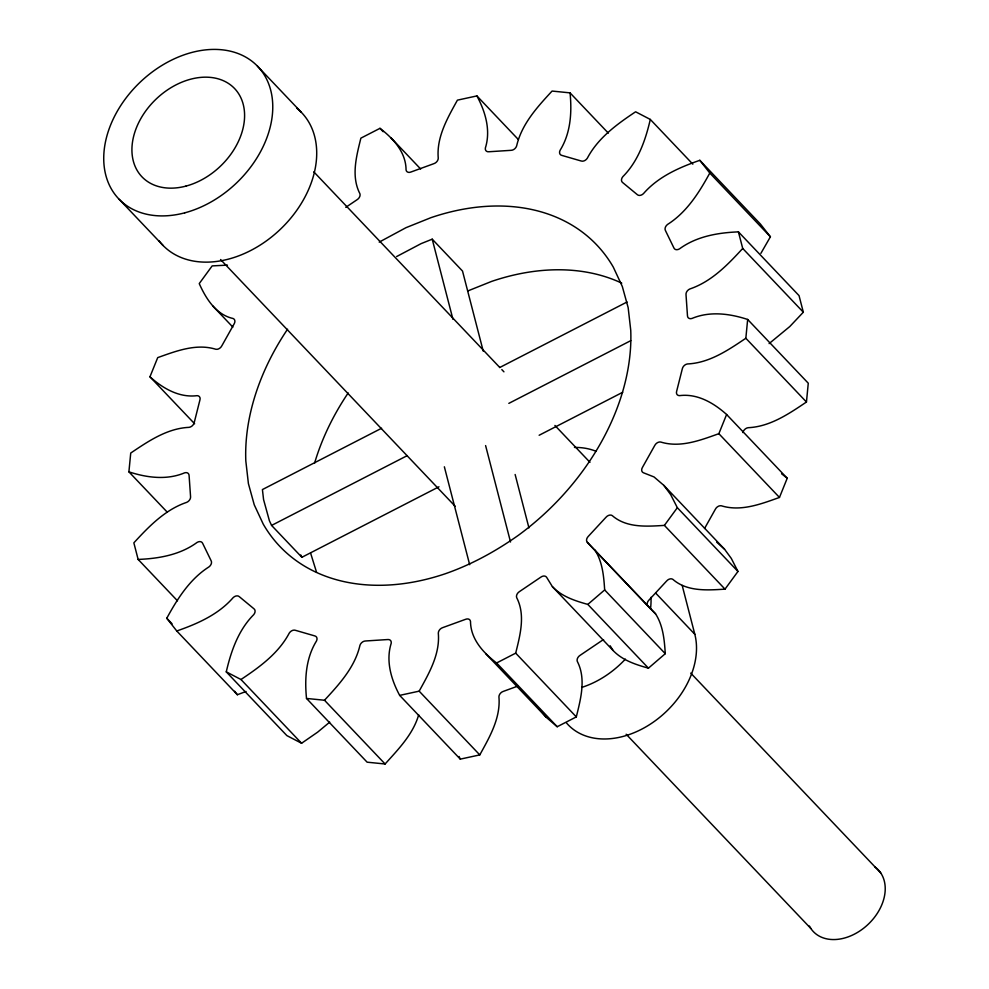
<?xml version="1.0" encoding="UTF-8"?>
<svg xmlns="http://www.w3.org/2000/svg" width="989" height="989" viewBox="0 0 989 989"><rect width="100%" height="100%" fill="white"/><g stroke="black" fill="none" stroke-linecap="round" stroke-linejoin="round"><path stroke-width="1.48" d="M167.19 512.104L128.904 471.84L130.733 453.036C148.35 441.218 167.141 428.336 189.084 427.347A5.019 3.647 -43.6 0 0 194.252 422.476L199.914 400.013A5.019 3.647 -43.6 0 0 197.083 395.662C179.182 397.949 162.765 388.318 149.957 376.797L157.721 357.61C176.079 351.095 196.242 343.208 215.837 349.265A5.019 3.647 -43.6 0 0 221.845 345.804L234.072 323.996A5.019 3.647 -43.6 0 0 233.095 318.507C215.874 314.663 205.947 298.554 199.234 283.596L212.165 265.905L227.433 265.126M742.924 432.576A5.019 3.647 -43.6 0 1 748.104 427.705C770.035 426.716 788.839 413.847 806.455 402.016L745.842 338.263L747.659 319.459C729.758 313.587 709.768 310.942 691.892 318.483A5.019 3.647 -43.6 0 1 687.466 315.689L686.02 294.771A5.019 3.647 -43.6 0 1 689.84 288.973C711.437 281.68 727.694 264.817 742.714 248.449L738.424 231.871C717.829 232.699 696.466 236.396 679.468 248.882A5.019 3.647 -43.6 0 1 673.892 247.918L665.461 230.585A5.019 3.647 -43.6 0 1 667.575 224.429C686.749 212.252 699.149 192.558 709.793 173.05L699.816 160.317C679.109 167.5 658.13 176.747 643.443 193.646A5.019 3.647 -43.6 0 1 637.262 194.61L622.674 182.569A5.019 3.647 -43.6 0 1 622.86 176.648C638.189 161.232 645.52 140.166 650.305 119.434L635.606 111.794C617 124.181 597.999 137.953 587.33 158.191A5.019 3.647 -43.6 0 1 581.149 160.984L561.839 155.397A5.019 3.647 -43.6 0 1 560.083 150.316C570.715 133.206 572.013 112.412 570.047 92.867L552.072 91.062C537.287 107.047 521.648 124.107 516.629 145.964A5.019 3.647 -43.6 0 1 511.053 150.328L488.9 151.75A5.019 3.647 -43.6 0 1 485.376 147.991C490.94 130.288 485.376 111.67 476.896 95.921L457.413 100.149C447.584 117.926 436.396 137.075 438.251 158.191A5.019 3.647 -43.6 0 1 433.825 163.68L411.016 171.987A5.019 3.647 -43.6 0 1 406.059 169.91C405.984 152.232 393.189 138.411 379.974 128.335L360.874 138.151C356.497 156.039 350.91 176.215 359.885 193.659A5.019 3.647 -43.6 0 1 357.041 199.741L345.791 207.344M806.455 402.016L808.273 383.213L747.659 319.459M128.904 471.84C146.817 477.712 166.807 480.37 184.671 472.816A5.019 3.647 -43.6 0 1 189.097 475.61L190.556 496.54A5.019 3.647 -43.6 0 1 186.736 502.338C165.138 509.619 148.882 526.494 133.849 542.85L138.139 559.428C158.735 558.612 180.109 554.903 197.095 542.417A5.019 3.647 -43.6 0 1 202.671 543.381L211.114 560.714A5.019 3.647 -43.6 0 1 209 566.87C189.814 579.047 177.427 598.741 166.77 618.249L176.759 630.982C197.454 623.799 218.445 614.552 233.132 597.653A5.019 3.647 -43.6 0 1 239.313 596.688L253.901 608.742A5.019 3.647 -43.6 0 1 253.716 614.651C238.386 630.067 231.055 651.133 226.271 671.865L240.97 679.505C259.563 667.118 278.564 653.346 289.245 633.121A5.019 3.647 -43.6 0 1 295.427 630.314L314.737 635.902A5.019 3.647 -43.6 0 1 316.492 640.983C305.848 658.093 304.55 678.887 306.516 698.444L324.491 700.237C339.276 684.264 354.927 667.192 359.947 645.335A5.019 3.647 -43.6 0 1 365.522 640.983L387.663 639.549A5.019 3.647 -43.6 0 1 391.199 643.307C385.623 661.011 391.199 679.628 399.667 695.378L419.163 691.15C428.979 673.385 440.179 654.224 438.312 633.108A5.019 3.647 -43.6 0 1 442.738 627.619L465.559 619.324A5.019 3.647 -43.6 0 1 470.504 621.401C470.591 639.079 483.374 652.888 496.602 662.976L515.702 653.148C520.066 635.259 525.666 615.084 516.678 597.64A5.019 3.647 -43.6 0 1 519.522 591.558L540.773 577.193A5.019 3.647 -43.6 0 1 546.67 577.378L552.431 586.7L613.044 650.453C622.341 660.293 635.729 664.62 648.438 668.156L665.276 653.692C664.41 640.081 663.137 625.666 655.596 613.897L587.379 542.405A5.019 3.647 -43.6 0 1 588.356 536.322L605.96 517.309A5.019 3.647 -43.6 0 1 612.216 515.578C626.482 528.064 646.818 526.469 664.398 525.394L725.011 589.147L737.955 571.457L731.304 558.426L724.529 549.192L663.916 485.438L654.026 476.945L643.48 472.791A5.019 3.647 -43.6 0 1 642.504 467.315L654.73 445.507A5.019 3.647 -43.6 0 1 660.739 442.034C680.333 448.091 700.484 440.216 718.855 433.689L726.606 414.502C713.798 402.98 697.381 393.35 679.492 395.637A5.019 3.647 -43.6 0 1 676.649 391.285L682.311 368.823A5.019 3.647 -43.6 0 1 687.479 363.952C709.422 362.963 728.225 350.094 745.842 338.263M485.686 653.605L546.299 717.359L557.215 726.73L576.315 716.901C580.679 699.013 586.279 678.837 577.304 661.394A5.019 3.647 -43.6 0 1 580.135 655.311L601.386 640.946A5.019 3.647 -43.6 0 1 603.636 639.883M418.681 714.837C413.093 734.295 398.283 749.328 385.104 763.99L367.129 762.185L306.516 698.444M704.551 528.497L715.344 509.261A5.019 3.647 -43.6 0 1 721.352 505.787C740.946 511.845 761.097 503.97 779.468 497.442L787.219 478.256L726.606 414.502M399.667 695.378L460.281 759.132L479.776 754.904C489.592 737.126 500.793 717.977 498.926 696.862A5.019 3.647 -43.6 0 1 503.352 691.373L517.618 686.181M760.9 253.332L770.406 236.804L760.43 224.07L699.816 160.317M664.398 525.394L677.341 507.703L670.69 494.673L663.916 485.438M738.424 231.871L799.038 295.624L803.328 312.203L789.791 326.543L769.108 343.603M552.431 586.7C561.727 596.54 575.116 600.867 587.825 604.403L604.662 589.938C603.797 576.327 602.524 561.913 594.982 550.144M329.708 722.131L317.654 732.144L301.583 743.258L286.884 735.618L226.271 671.865M379.207 242.107L405.984 227.68L431.043 217.629A218.68 158.833 -43.6 0 1 613.328 267.178L622.316 286.489L628.163 307.653L630.747 330.338A218.68 158.833 -43.6 0 1 518.619 535.123C496.058 551.12 471.691 564.521 445.52 573.669A218.68 158.833 -43.6 0 1 263.235 524.121L254.247 504.81L248.412 483.646L245.816 460.961A218.68 158.833 -43.6 0 1 287.564 329.213M396.638 256.547L421.141 243.615L432.218 239.177L462.518 271.06L483.238 351.169M381.606 428.249L262.419 489.567L263.569 499.581L269.404 520.758L271.579 525.419L301.88 557.289L438.968 486.786M499.593 367.574L627.075 301.991M271.579 525.419L407.283 455.608M508.828 403.376L630.759 340.661M539.141 435.259L622.711 392.274M467.982 290.877L491.669 281.383A218.68 158.833 -43.6 0 1 621.76 283.151M176.759 630.982L237.372 694.735L246.038 691.472M725.011 589.147C707.432 590.223 687.095 591.818 672.829 579.331A5.019 3.647 -43.6 0 0 666.574 581.062L648.969 600.076A5.019 3.647 -43.6 0 0 647.993 606.158L655.596 613.897M716.666 542.108L724.529 549.192M781.582 473.768L787.219 478.256M709.793 173.05L770.406 236.804M650.305 119.434L692.832 164.174M742.714 248.449L803.328 312.203M570.047 92.867L608.334 133.132M476.896 95.921L518.372 139.548M718.855 433.689L779.468 497.442M390.89 137.694L420.659 169.008M379.974 128.335L383.163 131.685M257.375 66.078L301.324 112.289M677.341 507.703L737.955 571.457M313.785 171.839L499.68 367.364M501.806 369.589L503.933 371.827M554.916 425.455L589.976 462.32M655.695 593.116L694.81 634.258A79.985 58.091 -43.6 0 1 652.913 722.427A79.985 58.091 -43.6 0 1 566.425 722.86M587.379 542.405L647.993 606.158M690.73 673.101L880.742 872.941M604.662 589.938L665.276 653.692M587.825 604.403L648.438 668.156M220.559 259.526L455.323 506.43M119.137 199.271L163.086 245.495M626.148 734.221L810.844 928.486M212.647 305.861L232.86 327.112M515.702 653.148L576.315 716.901M496.602 662.976L557.215 726.73M149.957 376.797L194.623 423.774M419.163 691.15L479.776 754.904M324.491 700.237L385.104 763.99M138.139 559.428L177.488 600.817M240.97 679.505L301.583 743.258M166.77 618.249L172.086 623.836M538.98 708.606L546.299 717.359M234.64 691.262L237.372 694.735M610.164 645.792L613.044 650.453M316.492 572.062L310.583 553.036M300.792 554.965L301.88 557.289M459.044 756.461L460.281 759.132M682.187 585.439L694.81 634.258M515.133 474.497L528.942 527.903M432.218 239.177L452.937 319.286M485.599 445.582L510.534 542.009M444.358 466.796L469.676 564.707M314.539 463.297A218.68 158.833 -43.6 0 1 348.177 392.967M650.985 597.331A79.985 58.091 -43.6 0 1 650.478 608.977M625.357 659.131A79.985 58.091 -43.6 0 1 581.68 687.429M574.461 447.424A79.985 58.091 -43.6 0 1 596.194 451.343M874.808 866.859A44.789 32.538 -43.6 0 1 867.081 925.333A44.789 32.538 -43.6 0 1 809.385 926.025M296.811 108.197A95.982 69.712 -43.6 0 1 280.876 228.805A95.982 69.712 -43.6 0 1 159.105 240.883M185.944 186.105A63.988 46.483 -43.6 0 0 238.176 93.003A63.988 46.483 -43.6 0 0 140.648 118.915A63.988 46.483 -43.6 0 0 185.944 186.105M184.795 212.82A95.982 69.712 -43.6 0 0 263.136 73.161A95.982 69.712 -43.6 0 0 116.838 112.041A95.982 69.712 -43.6 0 0 184.795 212.82"/></g></svg>
